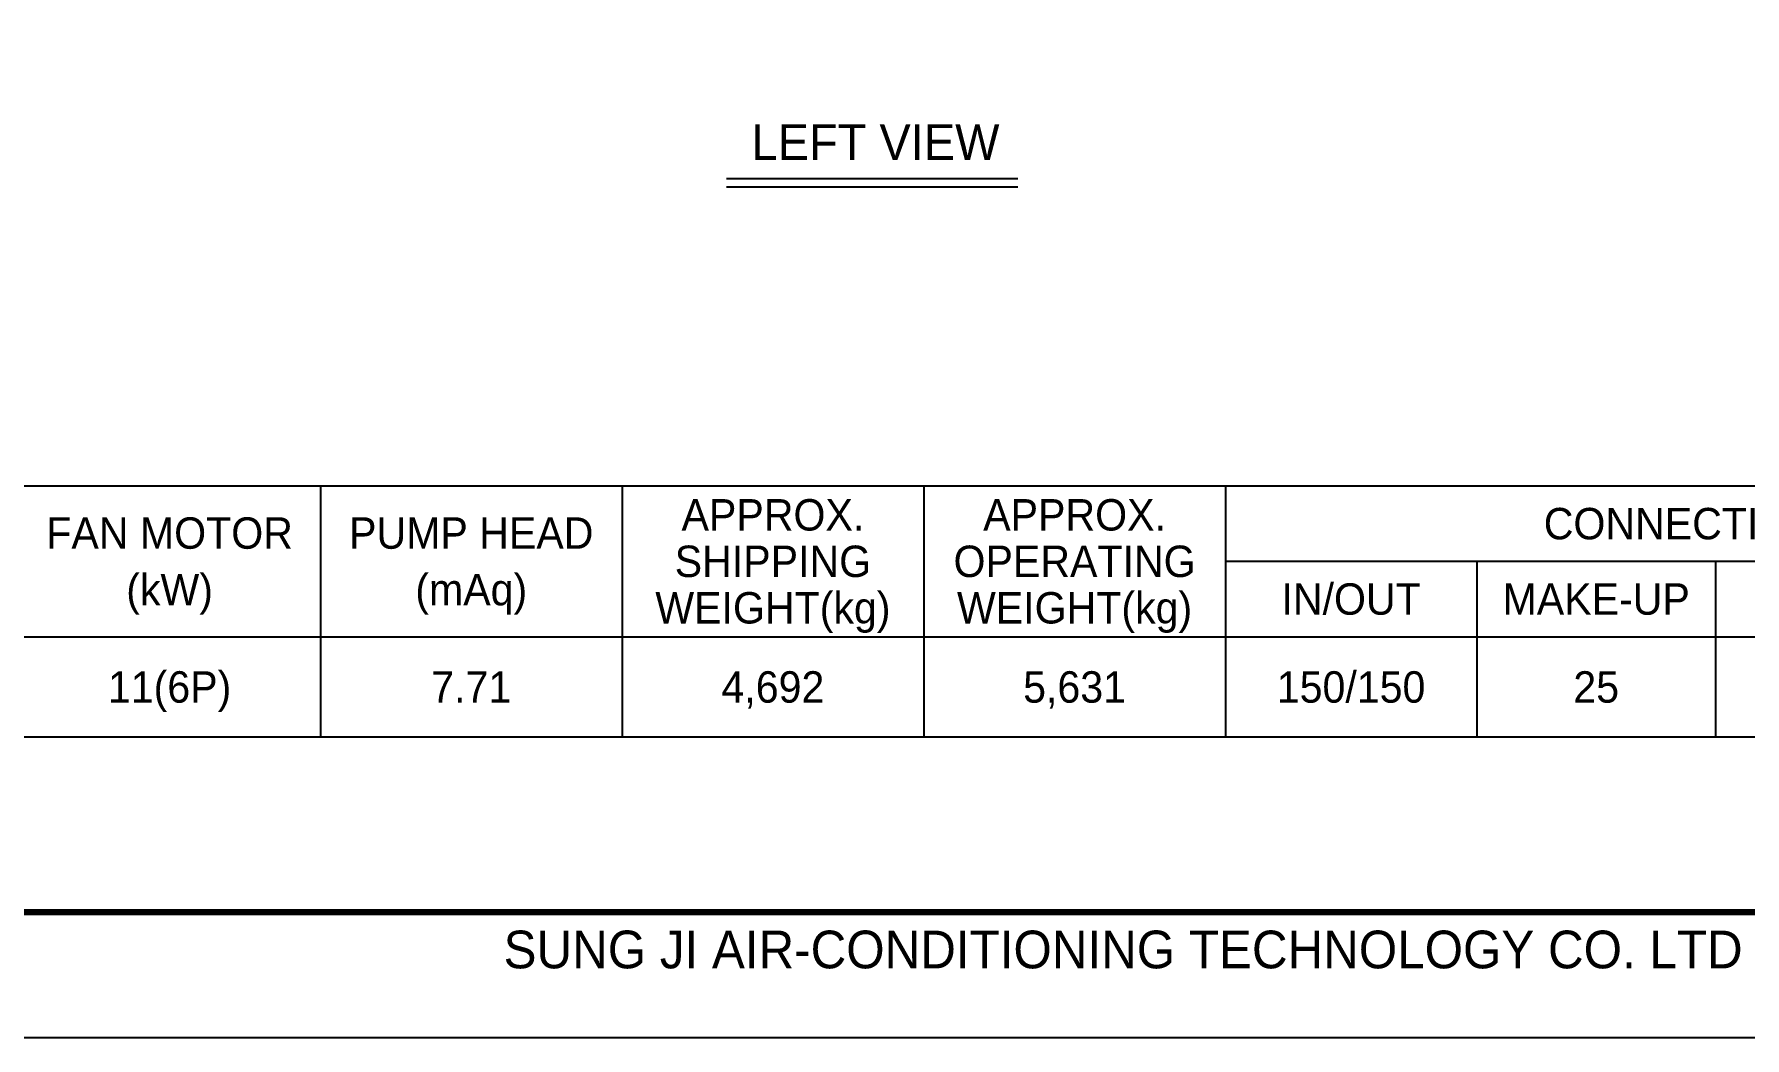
# Model space of a CAD drawing. Header units: millimetres. Extents: x -664091 to 30318, y -141645 to 21846.
# Drawn here: x 8762 to 18288, y 1051 to 6642 of the extents above; entities that cross this region are included whole.
import ezdxf
from ezdxf.enums import TextEntityAlignment as Align

# ---------------------------------------------------------------- set-up
doc = ezdxf.new("R2010")
doc.units = ezdxf.units.MM
for name, color, linetype in [('냉각탑_box', 1, 'Continuous'), ('냉각탑_form', 1, 'Continuous'), ('냉각탑_text', 3, 'Continuous')]:
    doc.layers.add(name, color=color, linetype=linetype)
doc.styles.add('돋움', font='Dotum.ttf')

msp = doc.modelspace()

# ---------------------------------------------------------------- linework, layer by layer
at = {"layer": 'Defpoints'}
msp.add_lwpolyline([(910.8, 21846.1), (30318, 21846.1), (30318, 1051), (910.8, 1051)], close=True, dxfattribs=at)
at = {"layer": '냉각탑_box'}
for p, q in [((12617.1, 5838.5), (14240.4, 5838.5)), ((12617.1, 5791.9), (14240.4, 5791.9)), ((10355.6, 4125.5), (10355.6, 2725.5)), ((12035.6, 4125.5), (12035.6, 2725.5)), ((13715.6, 4125.5), (13715.6, 2725.5)), ((15395.6, 4125.5), (15395.6, 2725.5)), ((15395.6, 3705.5), (20785.6, 3705.5)), ((16795.6, 3705.5), (16795.6, 2725.5)), ((18125.6, 3705.5), (18125.6, 2725.5)), ((5735.6, 3285.5), (20785.6, 3285.5))]:
    msp.add_line(p, q, dxfattribs=at)
msp.add_lwpolyline([(5735.6, 4125.5), (20785.6, 4125.5), (20785.6, 2725.5), (5735.6, 2725.5)], close=True, dxfattribs=at)
at = {"layer": '냉각탑_form', "const_width": 35}
msp.add_lwpolyline([(1611, 21145.9), (1611, 1751.2), (29617.9, 1751.2), (29617.9, 21145.9)], close=True, dxfattribs=at)

# ---------------------------------------------------------------- texts
at = {"layer": '냉각탑_form', "style": '돋움'}
msp.add_text('SUNG JI AIR-CONDITIONING TECHNOLOGY CO. LTD', height=210.051, dxfattribs=at).set_placement((11375.7, 1438))
at = {"layer": '냉각탑_text', "style": '돋움'}
for s, height, p in [('LEFT VIEW', 199.97, (13447, 6040.7)), ('APPROX.', 175, (12875.6, 3964.5)), ('APPROX.', 175, (14555.6, 3964.5)), ('CONNECTION(A)', 175, (18090.6, 3915.5)), ('FAN MOTOR', 175, (9515.6, 3863)), ('PUMP HEAD', 175, (11195.6, 3863)), ('SHIPPING', 175, (12875.6, 3705.5)), ('OPERATING', 175, (14555.6, 3705.5)), ('(kW)', 175, (9515.6, 3548)), ('(mAq)', 175, (11195.6, 3548)), ('WEIGHT(kg)', 175, (12875.6, 3446.5)), ('WEIGHT(kg)', 175, (14555.6, 3446.5)), ('IN/OUT', 175, (16095.6, 3495.5)), ('MAKE-UP', 175, (17460.6, 3495.5)), ('11(6P)', 175, (9515.6, 3005.5)), ('7.71', 175, (11195.6, 3005.5)), ('4,692', 175, (12875.6, 3005.5)), ('5,631', 175, (14555.6, 3005.5)), ('150/150', 175, (16095.6, 3005.5)), ('25', 175, (17460.6, 3005.5))]:
    msp.add_text(s, height=height, dxfattribs=at).set_placement(p, align=Align.MIDDLE_CENTER)

doc.saveas('drawing.dxf')
